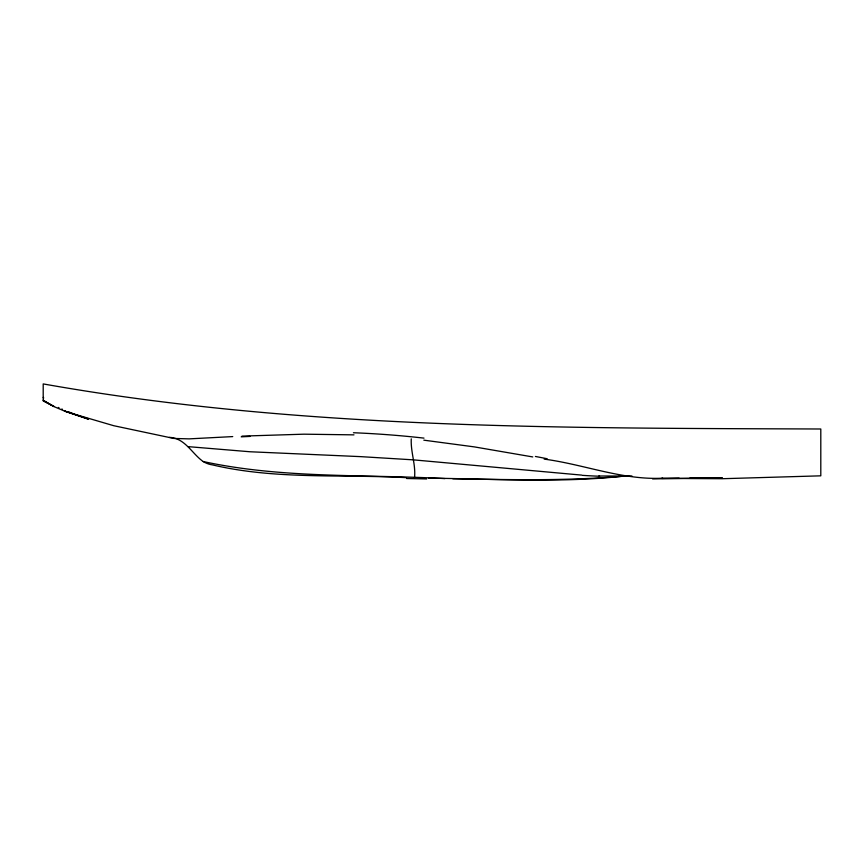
<?xml version="1.0" encoding="UTF-8"?>
<svg xmlns="http://www.w3.org/2000/svg" width="864" height="864" viewBox="0 0 864 864"><rect width="100%" height="100%" fill="white"/><g stroke="black" fill="none" stroke-linecap="round" stroke-linejoin="round"><path stroke-width="1.3" d="M411.264 438.847C410.551 451.937 415.919 464.713 414.526 477.803M662.602 478.192C622.501 480.244 583.61 464.292 544.169 459.119M628.312 475.61C562.064 483.419 495.094 478.85 428.598 478.159M625.676 475.956C568.22 481.14 510.408 479.682 452.801 478.775M232.74 436.59L189.14 438.869L173.848 438.448L113.735 425.704L75.384 414.472A191.678 191.311 7.6 0 1 68.224 411.739M241.996 436.115L303.944 434.182L353.97 434.862M631.951 475.988L598.763 476.021M652.579 478.926L722.207 477.641L689.915 478.04M679.147 478.181L661.662 478.397L722.207 478.721L820.8 475.826L820.8 428.998C561.308 427.961 299.57 429.462 43.2 383.918L43.2 400.972L54.065 406.523L43.2 400.345L53.741 406.49L65.07 411.307L88.538 418.986L64.508 410.972L87.815 419.04M406.188 477.662C341.798 474.109 275.746 479.833 212.522 464.908A24.289 24.289 0 0 1 203.148 461.527C191.862 453.535 185.015 438.059 169.441 437.368M444.928 478.602C364.446 474.185 282.29 478.688 203.148 461.516M581.742 475.114L413.37 459.853L360.634 456.635L249.923 451.753L188.082 446.634M423.824 440.165L474.358 446.893L532.753 456.937M61.798 409.007L62.5 409.32M406.609 478.505A273.985 7.106 1.2 0 1 426.676 478.948M43.74 397.915A34.96 34.906 7.5 0 1 43.2 397.397M59.022 407.765A93.247 93.139 1.6 0 1 58.342 407.441M241.207 436.838A168.988 6.199 -1.4 0 1 250.009 436.417M353.43 432.745A448.092 205.038 6.9 0 1 423.997 438.124M535.41 456.462A265.842 27.929 8.9 0 1 547.171 458.73M599.584 476.237A150.844 16.87 8.5 0 1 582.52 475.351"/></g></svg>
